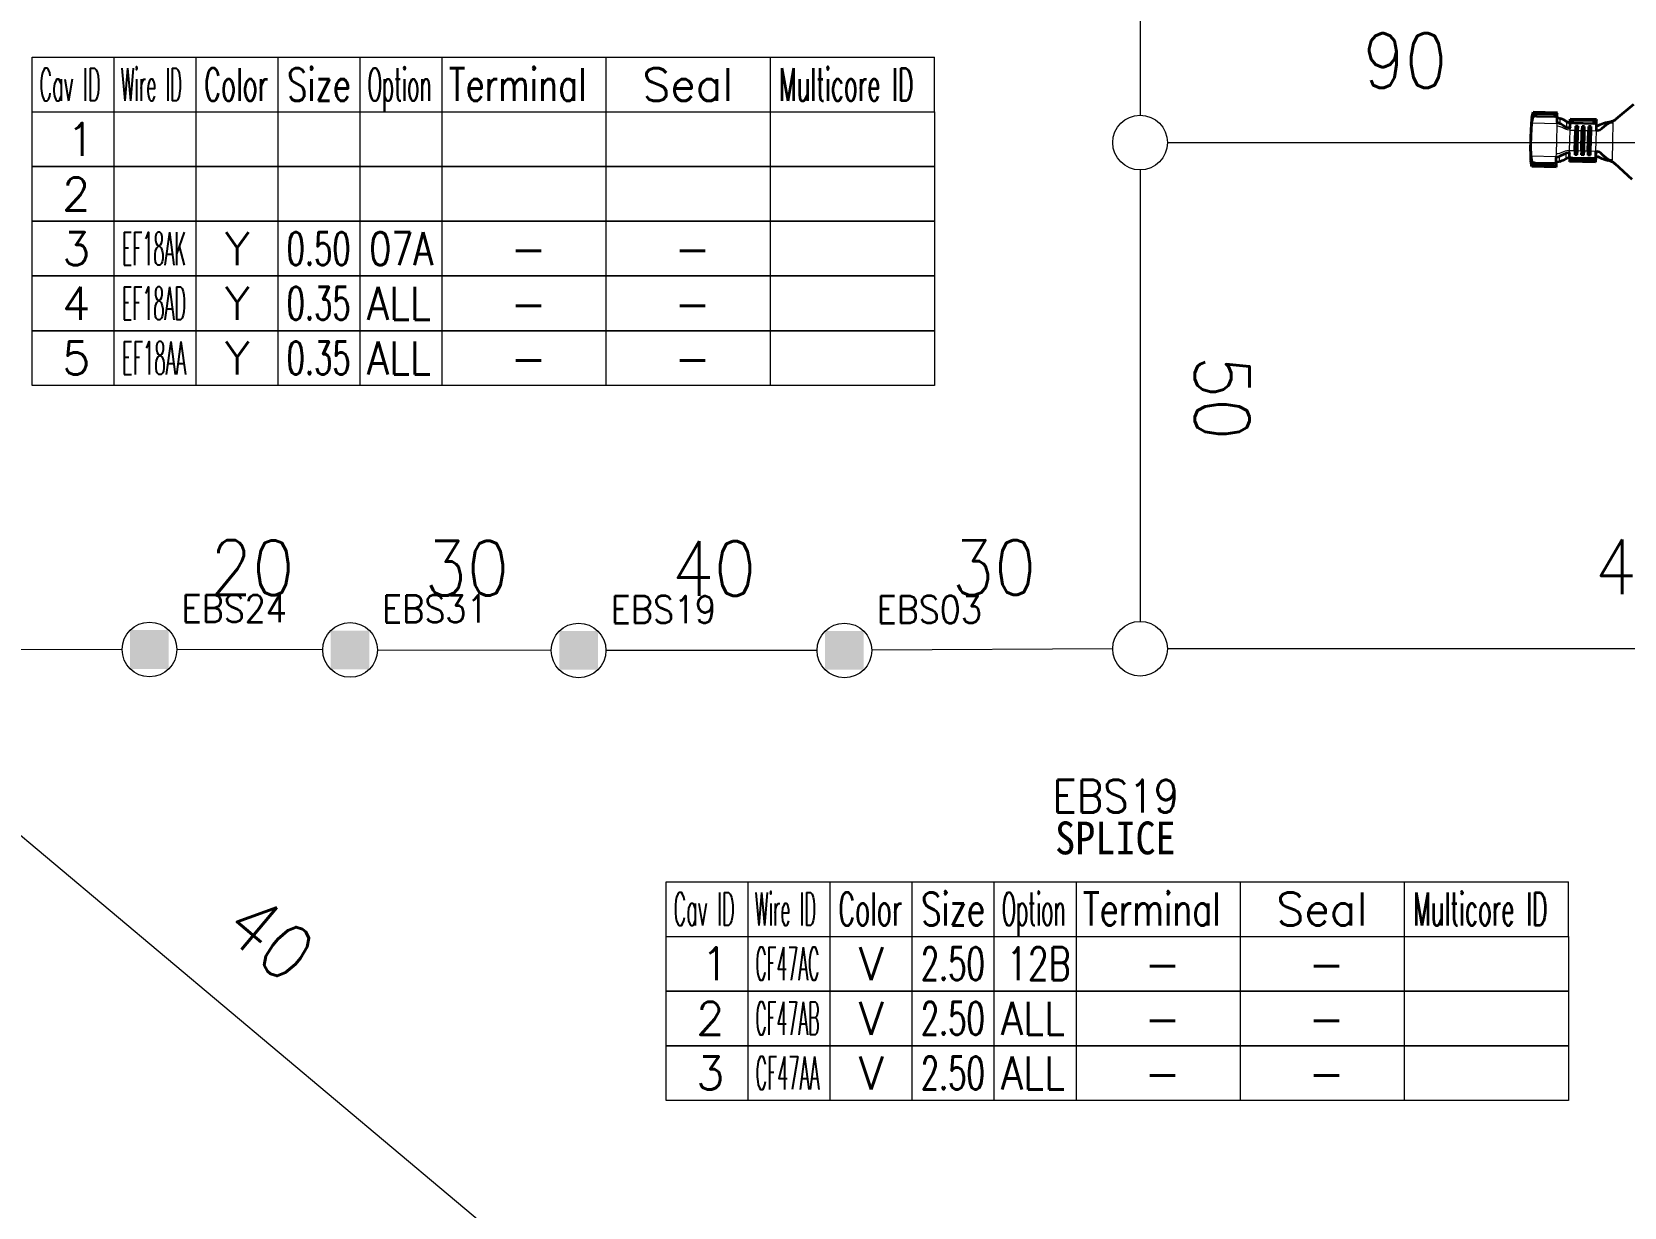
# Model space of a CAD drawing. Header units: inches. Extents: x 47316 to 59086, y 3141 to 11743.
# Drawn here: x 54986.4 to 55132, y 9744.1 to 9851.5 of the extents above; entities that cross this region are included whole.
import ezdxf

# ---------------------------------------------------------------- set-up
doc = ezdxf.new("R2010")
doc.units = ezdxf.units.IN
doc.header["$MEASUREMENT"] = 0
doc.styles.get("Standard").update_dxf_attribs({"font": ''})
doc.styles.get('Standard').set_extended_font_data('SimSun')
doc.linetypes.add('_VH_FELT_TAPE', pattern='A,0.4,-0.7,["FELT",Standard,S=0.3,R=0,X=-0.5,Y=-0.15],-0.7', length=1.8)
doc.linetypes.add('_VH_SPACE_TAPE_1', pattern='A,0.0001,[17,VeSys.shx,S=0.1,R=0,X=0,Y=0],-0.4,[17,VeSys.shx,S=0.1,R=0,X=0,Y=0],-0.4,[17,VeSys.shx,S=0.1,R=0,X=0,Y=0],-0.4,[18,VeSys.shx,S=0.1,R=0,X=0,Y=0],-0.5,[18,VeSys.shx,S=0.1,R=180,X=0.1,Y=0],-0.1,[17,VeSys.shx,S=0.1,R=0,X=0,Y=0],-0.4,[17,VeSys.shx,S=0.1,R=0,X=0,Y=0],-0.4,[17,VeSys.shx,S=0.1,R=0,X=0,Y=0],-0.4', length=3.0001)
doc.linetypes.add('_VH_UNTAPED', pattern='A,0.0001,[17,VeSys.shx,S=0.1,R=0,X=0,Y=0],-0.4', length=0.4001)

msp = doc.modelspace()

# ---------------------------------------------------------------- linework, layer by layer
at = {"color": 0, "linetype": '_VH_UNTAPED', "lineweight": 15, "ltscale": 5}
msp.add_line((55087.71, 9886.3), (55087.71, 9843.9), dxfattribs=at)
at = {"color": 0, "linetype": 'Continuous', "lineweight": 15}
for p, q in [((54986.41, 9849.2), (55068.91, 9849.2)), ((54986.41, 9844.2), (54986.41, 9849.2)), ((54986.41, 9844.2), (55068.91, 9844.2)), ((55044.38, 9773.82), (55126.88, 9773.82)), ((55044.38, 9768.82), (55044.38, 9773.82)), ((55044.38, 9768.82), (55126.88, 9768.82))]:
    msp.add_line(p, q, dxfattribs=at)
at = {"color": 7, "linetype": 'Continuous', "lineweight": 15}
for p, q in [((54993.91, 9844.2), (54993.91, 9849.2)), ((55001.41, 9844.2), (55001.41, 9849.2)), ((55008.91, 9844.2), (55008.91, 9849.2)), ((55016.41, 9844.2), (55016.41, 9849.2)), ((55023.91, 9844.2), (55023.91, 9849.2)), ((55038.91, 9844.2), (55038.91, 9849.2)), ((55053.91, 9844.2), (55053.91, 9849.2)), ((55068.91, 9844.2), (55068.91, 9849.2)), ((55051.88, 9768.82), (55051.88, 9773.82)), ((55059.38, 9768.82), (55059.38, 9773.82)), ((55066.88, 9768.82), (55066.88, 9773.82)), ((55074.38, 9768.82), (55074.38, 9773.82)), ((55081.88, 9768.82), (55081.88, 9773.82)), ((55096.88, 9768.82), (55096.88, 9773.82)), ((55111.88, 9768.82), (55111.88, 9773.82)), ((55126.88, 9768.82), (55126.88, 9773.82))]:
    msp.add_line(p, q, dxfattribs=at)
at = {"color": 0, "lineweight": 35, "ltscale": 0.087941}
for p, q in [((55132.83, 9844.87), (55131.2, 9843.53)), ((55131.11, 9839.48), (55132.67, 9838.06))]:
    msp.add_line(p, q, dxfattribs=at)
at = {"color": 102, "linetype": 'Continuous', "lineweight": 15}
for p, q in [((54993.91, 9839.2), (54993.91, 9844.2)), ((55001.41, 9839.2), (55001.41, 9844.2)), ((55008.91, 9839.2), (55008.91, 9844.2)), ((55016.41, 9839.2), (55016.41, 9844.2)), ((55023.91, 9839.2), (55023.91, 9844.2)), ((55038.91, 9839.2), (55038.91, 9844.2)), ((55053.91, 9839.2), (55053.91, 9844.2)), ((54993.91, 9834.2), (54993.91, 9839.2)), ((55001.41, 9834.2), (55001.41, 9839.2)), ((55008.91, 9834.2), (55008.91, 9839.2)), ((55016.41, 9834.2), (55016.41, 9839.2)), ((55023.91, 9834.2), (55023.91, 9839.2)), ((55038.91, 9834.2), (55038.91, 9839.2)), ((55053.91, 9834.2), (55053.91, 9839.2)), ((54993.91, 9829.2), (54993.91, 9834.2)), ((55001.41, 9829.2), (55001.41, 9834.2)), ((55008.91, 9829.2), (55008.91, 9834.2)), ((55016.41, 9829.2), (55016.41, 9834.2)), ((55023.91, 9829.2), (55023.91, 9834.2)), ((55038.91, 9829.2), (55038.91, 9834.2)), ((55053.91, 9829.2), (55053.91, 9834.2)), ((54993.91, 9824.2), (54993.91, 9829.2)), ((55001.41, 9824.2), (55001.41, 9829.2)), ((55008.91, 9824.2), (55008.91, 9829.2)), ((55016.41, 9824.2), (55016.41, 9829.2)), ((55023.91, 9824.2), (55023.91, 9829.2)), ((55038.91, 9824.2), (55038.91, 9829.2)), ((55053.91, 9824.2), (55053.91, 9829.2)), ((54993.91, 9819.2), (54993.91, 9824.2)), ((55001.41, 9819.2), (55001.41, 9824.2)), ((55008.91, 9819.2), (55008.91, 9824.2)), ((55016.41, 9819.2), (55016.41, 9824.2)), ((55023.91, 9819.2), (55023.91, 9824.2)), ((55038.91, 9819.2), (55038.91, 9824.2)), ((55053.91, 9819.2), (55053.91, 9824.2)), ((55051.88, 9763.82), (55051.88, 9768.82)), ((55059.38, 9763.82), (55059.38, 9768.82)), ((55066.88, 9763.82), (55066.88, 9768.82)), ((55074.38, 9763.82), (55074.38, 9768.82)), ((55081.88, 9763.82), (55081.88, 9768.82)), ((55096.88, 9763.82), (55096.88, 9768.82)), ((55111.88, 9763.82), (55111.88, 9768.82)), ((55051.88, 9758.82), (55051.88, 9763.82)), ((55059.38, 9758.82), (55059.38, 9763.82)), ((55066.88, 9758.82), (55066.88, 9763.82)), ((55074.38, 9758.82), (55074.38, 9763.82)), ((55081.88, 9758.82), (55081.88, 9763.82)), ((55096.88, 9758.82), (55096.88, 9763.82)), ((55111.88, 9758.82), (55111.88, 9763.82)), ((55051.88, 9753.82), (55051.88, 9758.82)), ((55059.38, 9753.82), (55059.38, 9758.82)), ((55066.88, 9753.82), (55066.88, 9758.82)), ((55074.38, 9753.82), (55074.38, 9758.82)), ((55081.88, 9753.82), (55081.88, 9758.82)), ((55096.88, 9753.82), (55096.88, 9758.82)), ((55111.88, 9753.82), (55111.88, 9758.82))]:
    msp.add_line(p, q, dxfattribs=at)
at = {"color": 0, "lineweight": 35, "ltscale": 0.021948}
for p, q in [((55123.52, 9843.66), (55123.64, 9844.18)), ((55123.52, 9839.2), (55123.43, 9839.72))]:
    msp.add_line(p, q, dxfattribs=at)
at = {"color": 0, "lineweight": 35, "ltscale": 0.023357}
for p, q in [((55123.52, 9843.2), (55123.64, 9843.75)), ((55123.54, 9839.63), (55123.45, 9840.18))]:
    msp.add_line(p, q, dxfattribs=at)
at = {"color": 0, "lineweight": 13, "ltscale": 0.096408}
for p, q in [((55123.52, 9843.2), (55125.83, 9843.14)), ((55123.45, 9840.18), (55125.76, 9840.13))]:
    msp.add_line(p, q, dxfattribs=at)
at = {"color": 0, "lineweight": 35, "ltscale": 0.092365}
for p, q in [((55125.86, 9844.12), (55123.64, 9844.18)), ((55125.74, 9839.14), (55123.52, 9839.2))]:
    msp.add_line(p, q, dxfattribs=at)
at = {"color": 0, "lineweight": 35, "ltscale": 0.001695}
for p, q in [((55123.65, 9844.14), (55123.64, 9844.18)), ((55123.52, 9839.2), (55123.53, 9839.24))]:
    msp.add_line(p, q, dxfattribs=at)
at = {"color": 0, "lineweight": 13, "ltscale": 0.016304}
for p, q in [((55123.65, 9844.14), (55123.64, 9843.75)), ((55123.54, 9839.63), (55123.53, 9839.24))]:
    msp.add_line(p, q, dxfattribs=at)
at = {"color": 0, "lineweight": 13, "ltscale": 0.009675}
for p, q in [((55123.95, 9844.04), (55123.94, 9843.81)), ((55123.84, 9839.55), (55123.83, 9839.32))]:
    msp.add_line(p, q, dxfattribs=at)
at = {"color": 0, "lineweight": 35, "ltscale": 0.066838}
for p, q in [((55123.94, 9843.81), (55125.55, 9843.77)), ((55123.84, 9839.55), (55125.44, 9839.51))]:
    msp.add_line(p, q, dxfattribs=at)
at = {"color": 0, "lineweight": 35, "ltscale": 0.066971}
for p, q in [((55125.55, 9844), (55123.95, 9844.04)), ((55125.44, 9839.28), (55123.83, 9839.32))]:
    msp.add_line(p, q, dxfattribs=at)
at = {"color": 0, "lineweight": 13, "ltscale": 0.009674}
for p, q in [((55125.55, 9843.77), (55125.55, 9844)), ((55125.44, 9839.51), (55125.44, 9839.28))]:
    msp.add_line(p, q, dxfattribs=at)
at = {"color": 0, "lineweight": 35, "ltscale": 0.018032}
for p, q in [((55125.83, 9843.26), (55125.84, 9843.69)), ((55125.75, 9839.58), (55125.76, 9840.01))]:
    msp.add_line(p, q, dxfattribs=at)
at = {"color": 0, "lineweight": 13, "ltscale": 0.00471}
for p, q in [((55125.83, 9843.14), (55125.83, 9843.26)), ((55125.76, 9840.01), (55125.76, 9840.13))]:
    msp.add_line(p, q, dxfattribs=at)
at = {"color": 0, "lineweight": 35, "ltscale": 0.016656}
for p, q in [((55125.84, 9843.69), (55125.85, 9844.09)), ((55125.75, 9839.58), (55125.74, 9839.18))]:
    msp.add_line(p, q, dxfattribs=at)
at = {"color": 0, "lineweight": 35, "ltscale": 0.001471}
for p, q in [((55125.86, 9844.12), (55125.85, 9844.09)), ((55125.74, 9839.18), (55125.74, 9839.14))]:
    msp.add_line(p, q, dxfattribs=at)
at = {"color": 0, "lineweight": 35, "ltscale": 0.016619}
for p, q in [((55127.03, 9843.12), (55127.04, 9843.52)), ((55129.43, 9843.06), (55129.44, 9843.46)), ((55126.96, 9840.09), (55126.95, 9839.69)), ((55129.36, 9840.03), (55129.35, 9839.63))]:
    msp.add_line(p, q, dxfattribs=at)
at = {"color": 0, "lineweight": 35, "ltscale": 0.1}
for p, q in [((55129.44, 9843.5), (55127.04, 9843.55)), ((55129.35, 9839.6), (55126.95, 9839.66))]:
    msp.add_line(p, q, dxfattribs=at)
at = {"color": 0, "lineweight": 35, "ltscale": 0.001427}
for p, q in [((55127.04, 9843.52), (55127.04, 9843.55)), ((55129.44, 9843.5), (55129.44, 9843.46)), ((55126.95, 9839.66), (55126.95, 9839.69)), ((55129.35, 9839.63), (55129.35, 9839.6))]:
    msp.add_line(p, q, dxfattribs=at)
at = {"color": 0, "lineweight": 13, "ltscale": 0.009653}
for p, q in [((55127.33, 9843.19), (55127.34, 9843.42)), ((55129.13, 9843.15), (55129.14, 9843.38)), ((55127.26, 9840), (55127.25, 9839.77)), ((55129.06, 9839.96), (55129.05, 9839.73))]:
    msp.add_line(p, q, dxfattribs=at)
at = {"color": 0, "lineweight": 35, "ltscale": 0.075}
for p, q in [((55127.33, 9843.19), (55129.13, 9843.15)), ((55129.14, 9843.38), (55127.34, 9843.42)), ((55129.05, 9839.73), (55127.25, 9839.77)), ((55127.26, 9840), (55129.06, 9839.96))]:
    msp.add_line(p, q, dxfattribs=at)
at = {"color": 0, "lineweight": 13, "ltscale": 0.070859}
for p, q in [((55130.93, 9843.21), (55130.89, 9841.51)), ((55130.89, 9841.51), (55130.85, 9839.81))]:
    msp.add_line(p, q, dxfattribs=at)
at = {"color": 0, "lineweight": 13, "ltscale": 0.006305}
for p, q in [((55130.94, 9843.36), (55130.93, 9843.21)), ((55130.85, 9839.66), (55130.85, 9839.81))]:
    msp.add_line(p, q, dxfattribs=at)
at = {"color": 0, "lineweight": 13, "ltscale": 0.052576}
for p, q in [((55125.8, 9841.63), (55125.83, 9842.9)), ((55125.77, 9840.37), (55125.8, 9841.63))]:
    msp.add_line(p, q, dxfattribs=at)
at = {"color": 0, "lineweight": 13, "ltscale": 0.010305}
for p, q in [((55125.83, 9842.9), (55125.83, 9843.14)), ((55125.76, 9840.13), (55125.77, 9840.37))]:
    msp.add_line(p, q, dxfattribs=at)
at = {"color": 0, "lineweight": 13, "ltscale": 0.038611}
for p, q in [((55127, 9841.61), (55127.02, 9842.53)), ((55129.39, 9841.55), (55129.42, 9842.47)), ((55126.97, 9840.68), (55127, 9841.61)), ((55129.37, 9840.62), (55129.39, 9841.55))]:
    msp.add_line(p, q, dxfattribs=at)
at = {"color": 0, "lineweight": 35, "ltscale": 0.01426}
for p, q in [((55127.02, 9842.78), (55127.03, 9843.12)), ((55126.96, 9840.09), (55126.97, 9840.43))]:
    msp.add_line(p, q, dxfattribs=at)
at = {"color": 0, "lineweight": 13, "ltscale": 0.004935}
for p, q in [((55127.02, 9842.78), (55127.02, 9842.66)), ((55126.97, 9840.55), (55126.97, 9840.43))]:
    msp.add_line(p, q, dxfattribs=at)
at = {"color": 0, "lineweight": 13, "ltscale": 0.005397}
for p, q in [((55127.02, 9842.53), (55127.02, 9842.66)), ((55126.97, 9840.55), (55126.97, 9840.68))]:
    msp.add_line(p, q, dxfattribs=at)
at = {"color": 0, "lineweight": 13, "ltscale": 0.02}
for p, q in [((55127.02, 9842.53), (55127.5, 9842.52)), ((55128.94, 9842.49), (55129.42, 9842.47)), ((55126.97, 9840.68), (55127.45, 9840.67)), ((55128.89, 9840.63), (55129.37, 9840.62))]:
    msp.add_line(p, q, dxfattribs=at)
at = {"color": 0, "lineweight": 35, "ltscale": 0.077222}
for p, q in [((55127.45, 9840.67), (55127.5, 9842.52)), ((55127.69, 9840.66), (55127.74, 9842.51)), ((55128.05, 9840.65), (55128.1, 9842.51)), ((55128.29, 9840.65), (55128.34, 9842.5)), ((55128.65, 9840.64), (55128.7, 9842.49)), ((55128.89, 9840.63), (55128.94, 9842.49))]:
    msp.add_line(p, q, dxfattribs=at)
at = {"color": 0, "lineweight": 35, "ltscale": 0.015994}
for p, q in [((55127.51, 9842.9), (55127.5, 9842.52)), ((55127.74, 9842.51), (55127.75, 9842.9)), ((55128.11, 9842.89), (55128.1, 9842.51)), ((55128.34, 9842.5), (55128.35, 9842.88)), ((55128.71, 9842.88), (55128.7, 9842.49)), ((55128.94, 9842.49), (55128.95, 9842.87)), ((55127.45, 9840.67), (55127.44, 9840.28)), ((55127.68, 9840.28), (55127.69, 9840.66)), ((55128.05, 9840.65), (55128.04, 9840.27)), ((55128.28, 9840.26), (55128.29, 9840.65)), ((55128.65, 9840.64), (55128.64, 9840.26)), ((55128.88, 9840.25), (55128.89, 9840.63))]:
    msp.add_line(p, q, dxfattribs=at)
at = {"color": 0, "lineweight": 13, "ltscale": 0.01}
for p, q in [((55127.5, 9842.64), (55127.74, 9842.63)), ((55128.1, 9842.62), (55128.34, 9842.62)), ((55128.7, 9842.61), (55128.94, 9842.6)), ((55127.45, 9840.55), (55127.69, 9840.54)), ((55128.05, 9840.54), (55128.29, 9840.53)), ((55128.65, 9840.52), (55128.89, 9840.52))]:
    msp.add_line(p, q, dxfattribs=at)
at = {"color": 0, "lineweight": 35, "ltscale": 0.01}
for p, q in [((55127.75, 9842.9), (55127.51, 9842.9)), ((55128.35, 9842.88), (55128.11, 9842.89)), ((55128.95, 9842.87), (55128.71, 9842.88)), ((55127.68, 9840.28), (55127.44, 9840.28)), ((55128.28, 9840.26), (55128.04, 9840.27)), ((55128.88, 9840.25), (55128.64, 9840.26))]:
    msp.add_line(p, q, dxfattribs=at)
at = {"color": 0, "lineweight": 13, "ltscale": 0.015}
for p, q in [((55127.74, 9842.51), (55128.1, 9842.51)), ((55128.34, 9842.5), (55128.7, 9842.49)), ((55127.69, 9840.66), (55128.05, 9840.65)), ((55128.29, 9840.65), (55128.65, 9840.64))]:
    msp.add_line(p, q, dxfattribs=at)
at = {"color": 0, "lineweight": 35, "ltscale": 0.022549}
msp.add_line((55129.42, 9842.52), (55129.43, 9843.06), dxfattribs=at)
at = {"color": 0, "lineweight": 13, "ltscale": 0.002043}
msp.add_line((55129.42, 9842.47), (55129.42, 9842.52), dxfattribs=at)
at = {"color": 0, "lineweight": 13, "ltscale": 0.019207}
for p, q in [((55129.53, 9842.5), (55129.45, 9842.95)), ((55129.48, 9840.59), (55129.38, 9840.14))]:
    msp.add_line(p, q, dxfattribs=at)
at = {"color": 0, "linetype": '_VH_SPACE_TAPE_1', "lineweight": 15, "ltscale": 5}
msp.add_line((55090.21, 9841.4), (55133.19, 9841.4), dxfattribs=at)
at = {"color": 0, "lineweight": 35, "ltscale": 0.022553}
msp.add_line((55129.36, 9840.03), (55129.37, 9840.57), dxfattribs=at)
at = {"color": 0, "lineweight": 13, "ltscale": 0.002039}
msp.add_line((55129.37, 9840.57), (55129.37, 9840.62), dxfattribs=at)
at = {"color": 0, "linetype": '_VH_FELT_TAPE', "lineweight": 15, "ltscale": 5}
for p, q in [((55087.71, 9838.9), (55087.71, 9797.62)), ((54967.57, 9795.12), (54994.65, 9795.06)), ((55175.6, 9795.12), (55090.21, 9795.12)), ((55012.99, 9795.02), (54999.65, 9795.04)), ((55033.88, 9794.97), (55017.99, 9795)), ((55058.18, 9794.96), (55038.88, 9794.96)), ((55085.21, 9795.11), (55063.18, 9794.98)), ((54966.98, 9793.51), (55039.44, 9732.63))]:
    msp.add_line(p, q, dxfattribs=at)
at = {"color": 0, "linetype": 'Continuous', "lineweight": 15}
for points in [[(54986.41, 9839.2), (54986.41, 9844.2), (55068.91, 9844.2), (55068.91, 9839.2)], [(54986.41, 9834.2), (54986.41, 9839.2), (55068.91, 9839.2), (55068.91, 9834.2)], [(54986.41, 9829.2), (54986.41, 9834.2), (55068.91, 9834.2), (55068.91, 9829.2)], [(54986.41, 9824.2), (54986.41, 9829.2), (55068.91, 9829.2), (55068.91, 9824.2)], [(54986.41, 9819.2), (54986.41, 9824.2), (55068.91, 9824.2), (55068.91, 9819.2)], [(55044.38, 9763.82), (55044.38, 9768.82), (55126.88, 9768.82), (55126.88, 9763.82)], [(55044.38, 9758.82), (55044.38, 9763.82), (55126.88, 9763.82), (55126.88, 9758.82)], [(55044.38, 9753.82), (55044.38, 9758.82), (55126.88, 9758.82), (55126.88, 9753.82)]]:
    msp.add_lwpolyline(points, close=True, dxfattribs=at)
at = {"color": 0, "lineweight": 35}
for points in [[(55126.1, 9843.12), (55125.93, 9843.19), (55125.86, 9843.22), (55125.84, 9843.24), (55125.84, 9843.24), (55125.83, 9843.26)], [(55125.85, 9843.72), (55125.85, 9843.71), (55125.86, 9843.7), (55125.88, 9843.69), (55125.94, 9843.66), (55126.13, 9843.6)], [(55126.7, 9843.32), (55126.46, 9843.47), (55126.21, 9843.58), (55126.13, 9843.6)], [(55126.7, 9843.32), (55126.81, 9843.26), (55126.91, 9843.22), (55126.99, 9843.22), (55127.02, 9843.23), (55127.03, 9843.24), (55127.03, 9843.25)], [(55129.45, 9842.95), (55129.59, 9842.97), (55129.77, 9843.05), (55130.07, 9843.18), (55130.25, 9843.24), (55130.59, 9843.3)], [(55129.53, 9842.5), (55129.73, 9842.56), (55129.91, 9842.67), (55130.2, 9842.92), (55130.38, 9843.08), (55130.59, 9843.23), (55130.72, 9843.28)], [(55126.69, 9842.79), (55126.4, 9842.96), (55126.2, 9843.07), (55126.1, 9843.12)], [(55127.02, 9842.78), (55127.02, 9842.77), (55127.01, 9842.76), (55126.98, 9842.74), (55126.82, 9842.74), (55126.69, 9842.79)], [(55129.53, 9842.5), (55129.46, 9842.5), (55129.44, 9842.51), (55129.42, 9842.51), (55129.42, 9842.52), (55129.42, 9842.52), (55129.42, 9842.52)], [(55126.64, 9840.44), (55126.34, 9840.28), (55126.14, 9840.18), (55126.03, 9840.14)], [(55126.64, 9840.44), (55126.83, 9840.49), (55126.92, 9840.47), (55126.95, 9840.46), (55126.97, 9840.44), (55126.97, 9840.43)], [(55129.37, 9840.57), (55129.37, 9840.57), (55129.37, 9840.58), (55129.38, 9840.58), (55129.39, 9840.59), (55129.48, 9840.59)], [(55130.64, 9839.75), (55130.43, 9839.86), (55130.31, 9839.97), (55130.07, 9840.2), (55129.83, 9840.42), (55129.7, 9840.51), (55129.48, 9840.59)], [(55126.04, 9839.65), (55125.82, 9839.6), (55125.76, 9839.57), (55125.75, 9839.56), (55125.75, 9839.55)], [(55125.76, 9840.01), (55125.76, 9840.02), (55125.76, 9840.03), (55125.78, 9840.04), (55125.82, 9840.06), (55126.03, 9840.14)], [(55126.62, 9839.91), (55126.37, 9839.77), (55126.12, 9839.67), (55126.04, 9839.65)], [(55126.96, 9839.96), (55126.95, 9839.97), (55126.94, 9839.98), (55126.91, 9840), (55126.87, 9840), (55126.79, 9839.98), (55126.62, 9839.91)], [(55130.5, 9839.74), (55130.2, 9839.81), (55129.94, 9839.91), (55129.58, 9840.09), (55129.38, 9840.14)]]:
    msp.add_lwpolyline(points, dxfattribs=at)
at = {"color": 0, "lineweight": 13}
for points in [[(55129.42, 9842.47), (55129.55, 9842.48), (55129.68, 9842.52), (55129.91, 9842.64), (55130.13, 9842.81), (55130.34, 9842.98), (55130.44, 9843.05), (55130.6, 9843.15), (55130.76, 9843.2), (55130.93, 9843.21)], [(55127.02, 9842.66), (55126.85, 9842.69), (55126.75, 9842.73), (55126.54, 9842.83), (55126.29, 9842.99), (55126.16, 9843.06), (55125.95, 9843.13), (55125.83, 9843.14)], [(55127.02, 9842.53), (55126.77, 9842.57), (55126.61, 9842.63), (55126.3, 9842.77), (55126.1, 9842.85), (55125.99, 9842.88), (55125.83, 9842.9)], [(55126.97, 9840.55), (55126.8, 9840.53), (55126.69, 9840.5), (55126.48, 9840.4), (55126.22, 9840.26), (55126.09, 9840.2), (55125.88, 9840.13), (55125.76, 9840.13)], [(55126.97, 9840.68), (55126.73, 9840.65), (55126.56, 9840.6), (55126.25, 9840.48), (55126.04, 9840.41), (55125.93, 9840.38), (55125.77, 9840.37)], [(55130.85, 9839.81), (55130.72, 9839.83), (55130.59, 9839.86), (55130.37, 9839.99), (55130.15, 9840.18), (55129.96, 9840.35), (55129.86, 9840.43), (55129.7, 9840.54), (55129.54, 9840.6), (55129.37, 9840.62)]]:
    msp.add_lwpolyline(points, dxfattribs=at)
at = {"color": 0, "linetype": 'Continuous', "lineweight": 15}
for centre in [(55087.71, 9841.4), (54997.15, 9795.05), (55015.49, 9795.01), (55036.38, 9794.96), (55060.68, 9794.96), (55087.71, 9795.12)]:
    msp.add_circle(centre, 2.5, dxfattribs=at)
at = {"color": 0, "lineweight": 13}
for centre, radius, start, end in [((55104.63, 9844.48), 21.51, 356.3825, 357.6732), ((55135.68, 9842.93), 8.99, 177.5371, 180.9463), ((55130.74, 9844.1), 0.819, 259.1332, 268.5911), ((55135.63, 9839.86), 9.01, 176.3113, 179.7126), ((55104.69, 9839.81), 21.35, 359.5773, 0.8778), ((55130.62, 9838.93), 0.819, 88.6654, 98.1232)]:
    msp.add_arc(centre, radius, start, end, dxfattribs=at)
at = {"color": 0, "lineweight": 35}
for centre, radius, start, end in [((55130.45, 9844.58), 1.29, 275.9814, 291.9695), ((55130.27, 9844.81), 1.6, 286.5473, 294.7897), ((55130.48, 9844.5), 1.21, 292.1406, 309.4463), ((55130.41, 9844.5), 1.25, 295.0592, 309.4352), ((55129.45, 9842.98), 0.0232, 196.2918, 266.04), ((55129.38, 9840.12), 0.0231, 91.0282, 161.289), ((55130.31, 9838.47), 1.29, 65.2766, 81.2816), ((55130.11, 9838.25), 1.59, 62.4659, 70.7114), ((55130.27, 9838.55), 1.25, 47.8205, 62.1967), ((55130.34, 9838.54), 1.21, 47.8095, 65.1152)]:
    msp.add_arc(centre, radius, start, end, dxfattribs=at)
for centre, major_axis, ratio, start_param, end_param in [((55123.5, 9841.69), (-0.05, -2.04), 0.052408, 3.397641, 6.027137), ((55123.5, 9841.69), (-0.04, -1.56), 0.052408, 3.397641, 6.027137), ((55123.94, 9843.73), (0.3, -0.007), 0.253238, 1.570796, 3.090941), ((55123.95, 9844.13), (0.3, -0.008), 0.305221, 3.200693, 4.720838), ((55125.55, 9844.1), (-0.3, 0.007), 0.305267, 1.570796, 3.141593), ((55125.54, 9843.7), (-0.3, 0.007), 0.25326, 3.141593, 4.712389), ((55127.33, 9843.11), (-0.3, 0.007), 0.261199, 4.712389, 6.283185), ((55127.34, 9843.51), (-0.3, 0.007), 0.296108, 6.283185, 7.853982), ((55129.13, 9843.07), (-0.3, 0.007), 0.261199, 3.141593, 4.712389), ((55129.14, 9843.47), (-0.3, 0.007), 0.296108, 1.570796, 3.141593), ((55123.83, 9839.23), (-0.3, 0.006), 0.305221, 4.70394, 6.224085), ((55123.84, 9839.63), (-0.3, 0.007), 0.253238, 0.050651, 1.570796), ((55125.45, 9839.59), (0.3, -0.007), 0.25326, 4.712389, 6.283185), ((55125.44, 9839.19), (0.3, -0.007), 0.305267, 6.283185, 7.853982), ((55127.25, 9839.68), (0.3, -0.007), 0.296108, 1.570796, 3.141593), ((55127.26, 9840.08), (0.3, -0.007), 0.261199, 3.141593, 4.712389), ((55129.05, 9839.64), (0.3, -0.007), 0.296108, 0, 1.570796), ((55129.06, 9840.04), (0.3, -0.007), 0.261199, 4.712389, 6.283185)]:
    msp.add_ellipse(centre, major_axis=major_axis, ratio=ratio, start_param=start_param, end_param=end_param, dxfattribs=at)
at = {"color": 0, "linetype": 'Continuous', "lineweight": 15, "extrusion": (0, 0, -1)}
for points in [[(-54995.38, 9796.82), (-54995.38, 9793.28), (-54998.91, 9796.82), (-54998.91, 9793.28)], [(-55013.72, 9796.78), (-55013.72, 9793.24), (-55017.25, 9796.78), (-55017.25, 9793.24)], [(-55034.61, 9796.73), (-55034.61, 9793.2), (-55038.15, 9796.73), (-55038.15, 9793.2)], [(-55058.91, 9796.73), (-55058.91, 9793.2), (-55062.45, 9796.73), (-55062.45, 9793.2)]]:
    msp.add_solid(points, dxfattribs=at)

# ---------------------------------------------------------------- texts
at = {"color": 7, "linetype": '_VH_SPACE_TAPE_1', "lineweight": 18, "ltscale": 5, "insert": (55108.06, 9851.4), "char_height": 5, "width": 8.5714, "attachment_point": 1}
msp.add_mtext('\\Fromans.shx;\\W0.9000000000;\\T1.0000000000;\\o\\l90', dxfattribs=at)
at = {"color": 7, "linetype": 'Continuous', "lineweight": 15, "char_height": 3, "attachment_point": 1}
for s, insert, width in [('\\Fromans.shx;\\W0.4292452830;\\T1.0000000000;\\o\\lCav ID', (54987.09, 9848.2), 6.5), ('\\Fromans.shx;\\W0.4026548673;\\T1.0000000000;\\o\\lWire ID', (54994.52, 9848.2), 6.5), ('\\Fromans.shx;\\W0.5687500000;\\T1.0000000000;\\o\\lColor', (55002.15, 9848.2), 6.5), ('\\Fromans.shx;\\W0.7222222222;\\T1.0000000000;\\o\\lSize', (55009.72, 9848.2), 6.5), ('\\Fromans.shx;\\W0.4595959596;\\T1.0000000000;\\o\\lOption', (55017.1, 9848.2), 6.5), ('\\Fromans.shx;\\W0.7480916031;\\T1.0000000000;\\o\\lTerminal', (55024.51, 9848.2), 14), ('\\Fromans.shx;\\W1.0000000000;\\T1.0000000000;\\o\\lSeal', (55042.19, 9848.2), 9.2857), ('\\Fromans.shx;\\W0.5185185185;\\T1.0000000000;\\o\\lMulticore ID', (55054.7, 9848.2), 14), ('\\Fromans.shx;\\W1.0000000000;\\T1.0000000000;\\o\\l1', (54989.59, 9843.2), 2.8571), ('\\Fromans.shx;\\W1.0000000000;\\T1.0000000000;\\o\\l2', (54989.16, 9838.2), 2.8571), ('\\Fromans.shx;\\W1.0000000000;\\T1.0000000000;\\o\\l3', (54989.16, 9833.2), 2.8571), ('\\Fromans.shx;\\W1.0000000000;\\T1.0000000000;\\o\\l4', (54989.16, 9828.2), 2.8571), ('\\Fromans.shx;\\W1.0000000000;\\T1.0000000000;\\o\\l5', (54989.16, 9823.2), 2.8571), ('\\Fromans.shx;\\W0.4292452830;\\T1.0000000000;\\o\\lCav ID', (55045.06, 9772.82), 6.5), ('\\Fromans.shx;\\W0.4026548673;\\T1.0000000000;\\o\\lWire ID', (55052.49, 9772.82), 6.5), ('\\Fromans.shx;\\W0.5687500000;\\T1.0000000000;\\o\\lColor', (55060.12, 9772.82), 6.5), ('\\Fromans.shx;\\W0.7222222222;\\T1.0000000000;\\o\\lSize', (55067.69, 9772.82), 6.5), ('\\Fromans.shx;\\W0.4595959596;\\T1.0000000000;\\o\\lOption', (55075.07, 9772.82), 6.5), ('\\Fromans.shx;\\W0.7480916031;\\T1.0000000000;\\o\\lTerminal', (55082.48, 9772.82), 14), ('\\Fromans.shx;\\W1.0000000000;\\T1.0000000000;\\o\\lSeal', (55100.16, 9772.82), 9.2857), ('\\Fromans.shx;\\W0.5185185185;\\T1.0000000000;\\o\\lMulticore ID', (55112.67, 9772.82), 14), ('\\Fromans.shx;\\W1.0000000000;\\T1.0000000000;\\o\\l1', (55047.56, 9767.82), 2.8571), ('\\Fromans.shx;\\W1.0000000000;\\T1.0000000000;\\o\\l2', (55047.13, 9762.82), 2.8571), ('\\Fromans.shx;\\W1.0000000000;\\T1.0000000000;\\o\\l3', (55047.13, 9757.82), 2.8571)]:
    msp.add_mtext(s, dxfattribs=dict(at, insert=insert, width=width))
at = {"color": 21, "linetype": 'Continuous', "lineweight": 15, "attachment_point": 1}
for s, insert, char_height, width in [('\\Fromans.shx;\\W0.3922413793;\\T1.0000000000;\\o\\lEF18AK', (54994.63, 9833.2), 3, 6.5), ('\\Fromans.shx;\\W0.6500000000;\\T1.0000000000;\\o\\l0.50', (55009.69, 9833.2), 3, 6.5), ('\\Fromans.shx;\\W1.0000000000;\\T1.0000000000;\\o\\l-', (55030.12, 9833.2), 3, 3.7143), ('\\Fromans.shx;\\W0.3922413793;\\T1.0000000000;\\o\\lEF18AD', (54994.63, 9828.2), 3, 6.5), ('\\Fromans.shx;\\W0.6500000000;\\T1.0000000000;\\o\\l0.35', (55009.69, 9828.2), 3, 6.5), ('\\Fromans.shx;\\W1.0000000000;\\T1.0000000000;\\o\\l-', (55030.12, 9828.2), 3, 3.7143), ('\\Fromans.shx;\\W0.4026548673;\\T1.0000000000;\\o\\lEF18AA', (54994.64, 9823.2), 3, 6.5), ('\\Fromans.shx;\\W0.6500000000;\\T1.0000000000;\\o\\l0.35', (55009.69, 9823.2), 3, 6.5), ('\\Fromans.shx;\\W1.0000000000;\\T1.0000000000;\\o\\l-', (55030.12, 9823.2), 3, 3.7143), ('\\Fromans.shx;\\W0.9000000000;\\T1.0000000000;\\o\\lEBS24', (55000.07, 9800.05), 2.5, 10.7143), ('\\Fromans.shx;\\W0.9000000000;\\T1.0000000000;\\o\\lEBS31', (55018.41, 9800.01), 2.5, 10.7143), ('\\Fromans.shx;\\W0.9000000000;\\T1.0000000000;\\o\\lEBS19', (55039.31, 9799.96), 2.5, 10.7143), ('\\Fromans.shx;\\W0.9000000000;\\T1.0000000000;\\o\\lEBS03', (55063.61, 9799.96), 2.5, 10.7143), ('\\Fromans.shx;\\W0.3855932203;\\T1.0000000000;\\o\\lCF47AC', (55052.54, 9767.82), 3, 6.5), ('\\Fromans.shx;\\W0.6500000000;\\T1.0000000000;\\o\\l2.50', (55067.66, 9767.82), 3, 6.5), ('\\Fromans.shx;\\W1.0000000000;\\T1.0000000000;\\o\\l-', (55088.09, 9767.82), 3, 3.7143), ('\\Fromans.shx;\\W0.3855932203;\\T1.0000000000;\\o\\lCF47AB', (55052.54, 9762.82), 3, 6.5), ('\\Fromans.shx;\\W0.6500000000;\\T1.0000000000;\\o\\l2.50', (55067.66, 9762.82), 3, 6.5), ('\\Fromans.shx;\\W1.0000000000;\\T1.0000000000;\\o\\l-', (55088.09, 9762.82), 3, 3.7143), ('\\Fromans.shx;\\W0.3956521739;\\T1.0000000000;\\o\\lCF47AA', (55052.55, 9757.82), 3, 6.5), ('\\Fromans.shx;\\W0.6500000000;\\T1.0000000000;\\o\\l2.50', (55067.66, 9757.82), 3, 6.5), ('\\Fromans.shx;\\W1.0000000000;\\T1.0000000000;\\o\\l-', (55088.09, 9757.82), 3, 3.7143)]:
    msp.add_mtext(s, dxfattribs=dict(at, insert=insert, char_height=char_height, width=width))
at = {"color": 140, "linetype": 'Continuous', "lineweight": 15, "char_height": 3, "attachment_point": 1}
for s, insert, width in [('\\Fromans.shx;\\W1.0000000000;\\T1.0000000000;\\o\\lY', (55004.02, 9833.2), 2.5714), ('\\Fromans.shx;\\W0.7844827586;\\T1.0000000000;\\o\\l07A', (55017.24, 9833.2), 6.5), ('\\Fromans.shx;\\W1.0000000000;\\T1.0000000000;\\o\\l-', (55045.12, 9833.2), 3.7143), ('\\Fromans.shx;\\W1.0000000000;\\T1.0000000000;\\o\\lY', (55004.02, 9828.2), 2.5714), ('\\Fromans.shx;\\W0.8750000000;\\T1.0000000000;\\o\\lALL', (55017.03, 9828.2), 6.5), ('\\Fromans.shx;\\W1.0000000000;\\T1.0000000000;\\o\\l-', (55045.12, 9828.2), 3.7143), ('\\Fromans.shx;\\W1.0000000000;\\T1.0000000000;\\o\\lY', (55004.02, 9823.2), 2.5714), ('\\Fromans.shx;\\W0.8750000000;\\T1.0000000000;\\o\\lALL', (55017.03, 9823.2), 6.5), ('\\Fromans.shx;\\W1.0000000000;\\T1.0000000000;\\o\\l-', (55045.12, 9823.2), 3.7143), ('\\Fromans.shx;\\W1.0000000000;\\T1.0000000000;\\o\\lV', (55061.98, 9767.82), 2.5714), ('\\Fromans.shx;\\W0.7459016393;\\T1.0000000000;\\o\\l12B', (55075.52, 9767.82), 6.5), ('\\Fromans.shx;\\W1.0000000000;\\T1.0000000000;\\o\\l-', (55103.09, 9767.82), 3.7143), ('\\Fromans.shx;\\W1.0000000000;\\T1.0000000000;\\o\\lV', (55061.98, 9762.82), 2.5714), ('\\Fromans.shx;\\W0.8750000000;\\T1.0000000000;\\o\\lALL', (55075, 9762.82), 6.5), ('\\Fromans.shx;\\W1.0000000000;\\T1.0000000000;\\o\\l-', (55103.09, 9762.82), 3.7143), ('\\Fromans.shx;\\W1.0000000000;\\T1.0000000000;\\o\\lV', (55061.98, 9757.82), 2.5714), ('\\Fromans.shx;\\W0.8750000000;\\T1.0000000000;\\o\\lALL', (55075, 9757.82), 6.5), ('\\Fromans.shx;\\W1.0000000000;\\T1.0000000000;\\o\\l-', (55103.09, 9757.82), 3.7143)]:
    msp.add_mtext(s, dxfattribs=dict(at, insert=insert, width=width))
at = {"color": 7, "linetype": '_VH_FELT_TAPE', "lineweight": 18, "ltscale": 5, "char_height": 5, "width": 8.5714, "attachment_point": 1}
for s, insert, rotation in [('\\Fromans.shx;\\W0.9000000000;\\T1.0000000000;\\o\\l50', (55097.71, 9821.9), 270), ('\\Fromans.shx;\\W0.9000000000;\\T1.0000000000;\\o\\l20', (55002.69, 9805.04), 359.8729), ('\\Fromans.shx;\\W0.9000000000;\\T1.0000000000;\\o\\l30', (55022.31, 9804.99), 359.8729), ('\\Fromans.shx;\\W0.9000000000;\\T1.0000000000;\\o\\l30', (55070.49, 9805.02), 0.3353), ('\\Fromans.shx;\\W0.9000000000;\\T1.0000000000;\\o\\l40', (55006.86, 9773.07), 319.9599)]:
    msp.add_mtext(s, dxfattribs=dict(at, insert=insert, rotation=rotation))
for s, insert in [('\\Fromans.shx;\\W0.9000000000;\\T1.0000000000;\\o\\l40', (55044.89, 9804.96)), ('\\Fromans.shx;\\W0.9000000000;\\T1.0000000000;\\o\\l45', (55129.26, 9805.12))]:
    msp.add_mtext(s, dxfattribs=dict(at, insert=insert))
at = {"color": 6, "linetype": 'Continuous', "lineweight": 20, "char_height": 3, "attachment_point": 1}
for s, insert, width in [('\\Fromans.shx;\\W0.9000000000;\\T1.0000000000;\\o\\lEBS19', (55079.71, 9783.14), 12.8571), ('\\f黑体|b0|i0|c1|p0;\\W0.9000000000;\\T1.0000000000;\\o\\lSPLICE', (55079.94, 9779.32), 11.6494)]:
    msp.add_mtext(s, dxfattribs=dict(at, insert=insert, width=width))

doc.saveas('drawing.dxf')
